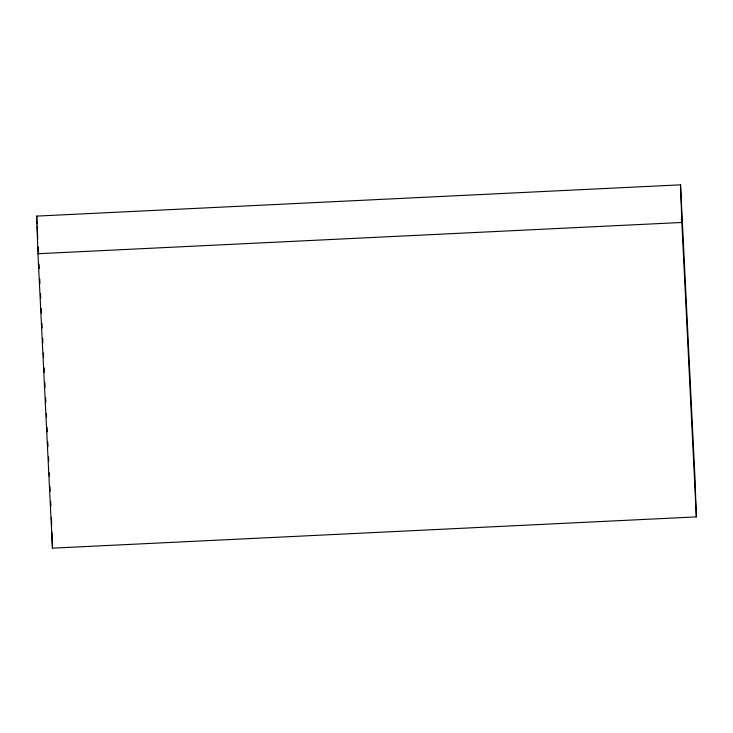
<?xml version="1.0" encoding="UTF-8"?>
<svg xmlns="http://www.w3.org/2000/svg" width="733" height="733" viewBox="0 0 733 733"><rect width="100%" height="100%" fill="white"/><g stroke="black" fill="none" stroke-linecap="round" stroke-linejoin="round"><path stroke-width="1.1" d="M36.65 216.107L680.536 184.835L695.04 479.272L696.35 516.893L52.464 548.165L37.96 253.728L36.65 216.107L37.044 224.096M37.96 253.728L681.846 222.466L680.536 184.835M681.846 222.466L696.35 516.893M37.154 226.378L37.777 238.931M38.171 246.92L38.501 253.774M39.014 264.036L39.234 268.608M39.738 278.879L39.967 283.442M40.471 293.713L40.7 298.276M41.204 308.547L41.424 313.11M41.937 323.381L42.157 327.944M42.661 338.215L42.89 342.778M43.394 353.049L43.623 357.622M44.127 367.893L44.356 372.456M44.86 382.727L45.08 387.29M45.593 397.561L45.812 402.124M46.371 413.54L46.545 416.958M47.049 427.229L47.279 431.792M47.782 442.063L48.002 446.635M48.515 456.906L48.735 461.469M49.294 472.877L49.468 476.303M49.972 486.575L50.201 491.137M50.705 501.409L50.925 505.972M51.392 517.379L51.667 525.359M51.906 532.204L52.464 548.165"/></g></svg>
